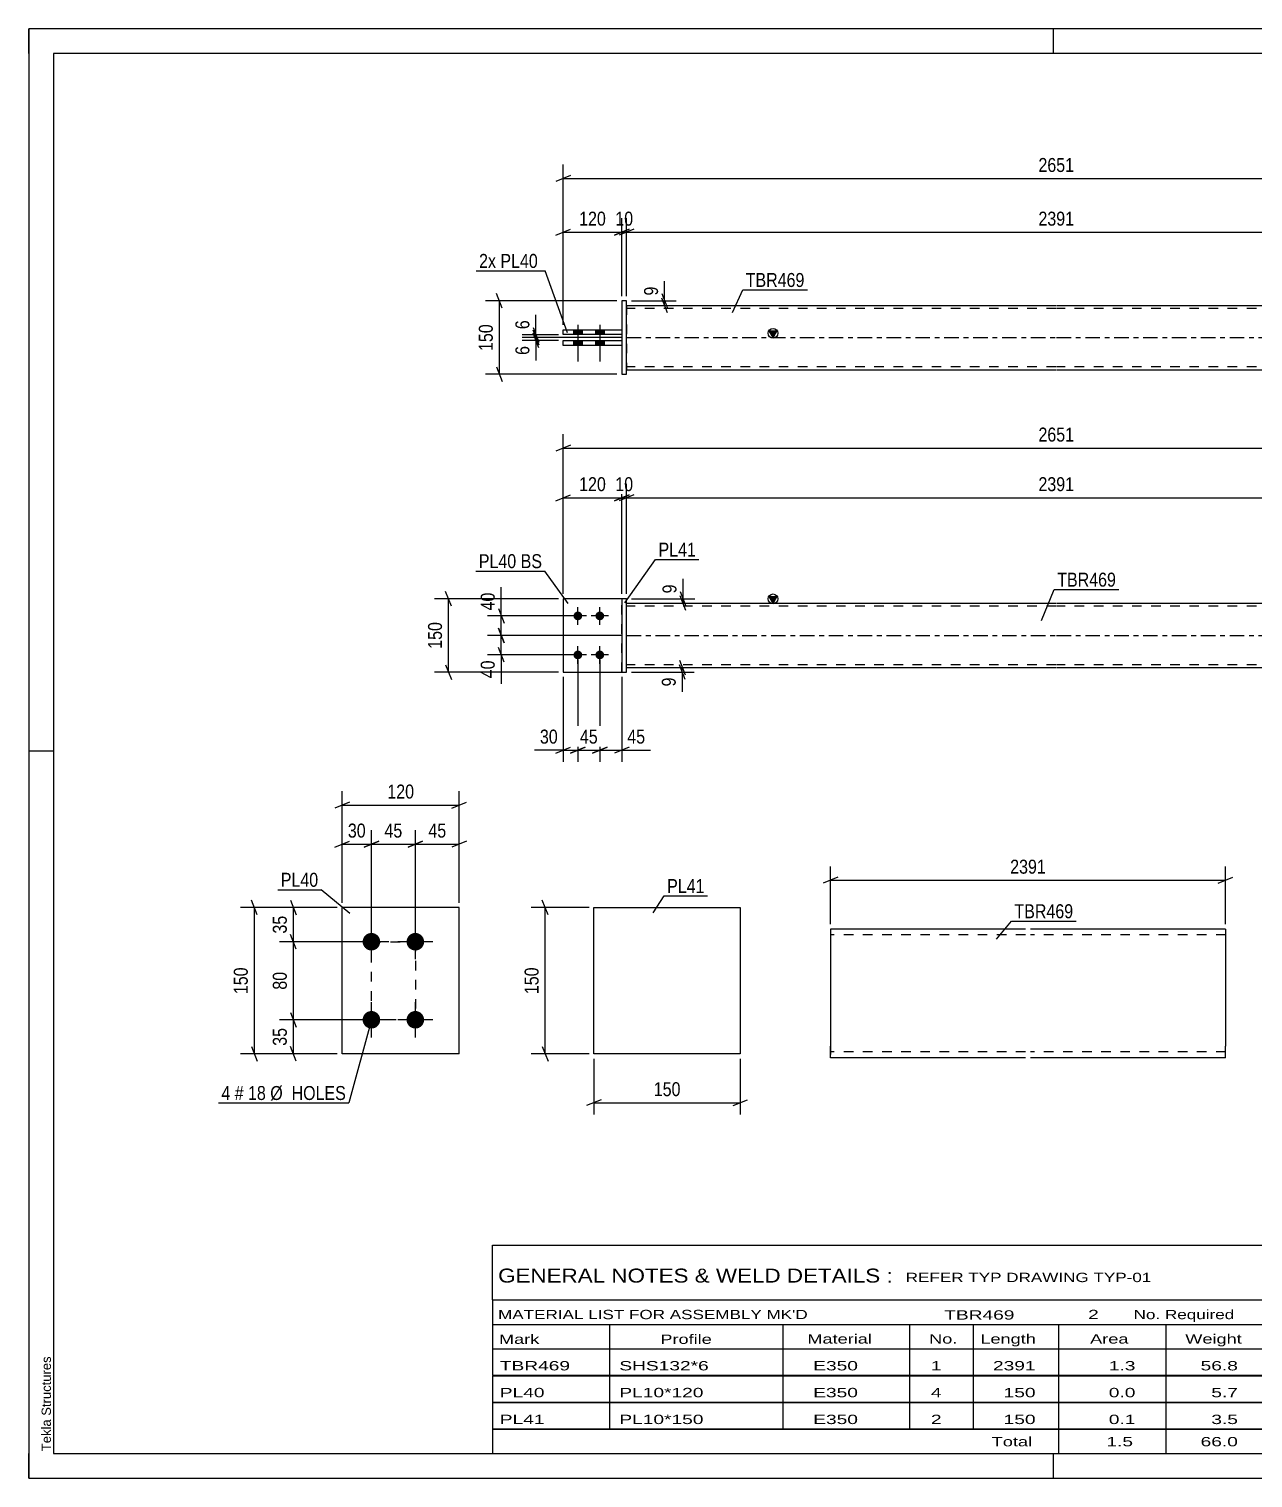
# Model space of a CAD drawing. Header units: millimetres. Extents: x 0 to 420, y 0 to 297.
# Drawn here: x 0 to 250.9, y 0 to 297 of the extents above; entities that cross this region are included whole.
import ezdxf

# ---------------------------------------------------------------- set-up
doc = ezdxf.new("R2010")
doc.units = ezdxf.units.MM
doc.linetypes.add('DXK_LINE_DOT2', pattern=[3.9198, 1.9599, -1.9599])
doc.linetypes.add('DXK_LINE_DOT3', pattern=[5.9187, 2.979, -0.9799, 0.9799, -0.9799])
doc.styles.add('Arial', font='ARIAL.TTF', dxfattribs={"height": 0.2})
doc.styles.add('Arial Narrow', font='ARIALN.TTF', dxfattribs={"height": 0.2})

# ---------------------------------------------------------------- blocks, each defined once
blk = doc.blocks.new('Unknown-581590862-1127')
at = {"color": 5, "linetype": 'Continuous'}
for p, q in [((420, 297), (0, 297)), ((0, 297), (0, 0)), ((0, 292), (0, 297)), ((210, 292), (210, 297)), ((415, 292), (5, 292)), ((5, 292), (5, 5)), ((5, 149), (0, 149)), ((0, 0), (0, 5)), ((5, 5), (415, 5)), ((210, 0), (210, 5)), ((0, 0), (420, 0))]:
    blk.add_line(p, q, dxfattribs=at)
at = {"color": 174, "linetype": 'Continuous', "style": 'Arial'}
blk.add_text('Tekla Structures', height=1.9102, rotation=90, dxfattribs=at).set_placement((4.5, 5.5))
blk = doc.blocks.new('Part-581590862-1420 - 1364')
at = {"color": 7, "linetype": 'DXK_LINE_DOT2'}
for p, q in [((121.5, 180.2), (109.5, 180.2)), ((109.5, 180.2), (109.5, 165.2)), ((121.5, 165.2), (121.5, 180.2)), ((109.5, 165.2), (121.5, 165.2))]:
    blk.add_line(p, q, dxfattribs=at)
blk = doc.blocks.new('Bolt-581590862-1378 - 1364')
at = {"linetype": 'Continuous'}
for points in [[(112.5, 175.8, -1), (112.5, 177.6, -1)], [(117, 175.8, -1), (117, 177.6, -1)], [(112.5, 167.8, -1), (112.5, 169.6, -1)], [(117, 167.8, -1), (117, 169.6, -1)]]:
    blk.add_hatch(color=1, dxfattribs=at).paths.add_polyline_path(points)
at = {"color": 1, "linetype": 'Continuous'}
for p, q in [((112.5, 174.9), (112.5, 178.5)), ((117, 174.9), (117, 178.5)), ((114.3, 176.7), (110.7, 176.7)), ((118.8, 176.7), (115.2, 176.7)), ((112.5, 166.9), (112.5, 170.5)), ((117, 166.9), (117, 170.5)), ((114.3, 168.7), (110.7, 168.7)), ((118.8, 168.7), (115.2, 168.7))]:
    blk.add_line(p, q, dxfattribs=at)
blk = doc.blocks.new('Part-581590862-1405 - 1364')
at = {"color": 2, "linetype": 'Continuous'}
for p, q in [((122.5, 180.2), (121.5, 180.2)), ((121.5, 180.2), (121.5, 165.2)), ((122.5, 165.2), (122.5, 180.2)), ((121.5, 165.2), (122.5, 165.2))]:
    blk.add_line(p, q, dxfattribs=at)
blk = doc.blocks.new('Part-581590862-1425 - 1364')
at = {"color": 2, "linetype": 'Continuous'}
for p, q in [((121.5, 180.2), (109.5, 180.2)), ((109.5, 180.2), (109.5, 165.2)), ((109.5, 165.2), (121.5, 165.2))]:
    blk.add_line(p, q, dxfattribs=at)
at = {"color": 7, "linetype": 'DXK_LINE_DOT2'}
blk.add_line((121.5, 165.2), (121.5, 180.2), dxfattribs=at)
blk = doc.blocks.new('Part-581590862-1440 - 1364')
at = {"linetype": 'Continuous'}
blk.add_hatch(color=2, dxfattribs=at).paths.add_polyline_path([(152.5, 179.3), (151.7, 180.7), (153.3, 180.7)])
at = {"color": 2, "linetype": 'Continuous'}
for p, q in [((122.5, 179.3), (210.5, 179.3)), ((152.5, 179.3), (151.7, 180.7)), ((151.7, 180.7), (153.3, 180.7)), ((153.3, 180.7), (152.5, 179.3)), ((210.6, 179.3), (298.6, 179.3)), ((122.5, 166.1), (210.5, 166.1)), ((210.6, 166.1), (298.6, 166.1))]:
    blk.add_line(p, q, dxfattribs=at)
at = {"color": 7, "linetype": 'DXK_LINE_DOT2'}
for p, q in [((122.5, 166.1), (122.5, 179.3)), ((210.5, 178.7), (122.5, 178.7)), ((298.6, 178.7), (210.6, 178.7)), ((298.6, 179.3), (298.6, 166.1)), ((210.5, 166.7), (122.5, 166.7)), ((298.6, 166.7), (210.6, 166.7))]:
    blk.add_line(p, q, dxfattribs=at)
at = {"color": 7, "linetype": 'DXK_LINE_DOT3'}
for p, q in [((122.5, 172.7), (210.5, 172.7)), ((210.6, 172.7), (298.6, 172.7))]:
    blk.add_line(p, q, dxfattribs=at)
at = {"color": 2, "linetype": 'Continuous'}
blk.add_circle((152.5, 180.2), 1, dxfattribs=at)
blk = doc.blocks.new('Part-581590862-1793 - 1767')
at = {"color": 2, "linetype": 'Continuous'}
for p, q in [((109.5, 232.15), (109.5, 233.15)), ((109.5, 233.15), (121.5, 233.15)), ((121.5, 232.15), (109.5, 232.15)), ((121.5, 233.15), (121.5, 232.15))]:
    blk.add_line(p, q, dxfattribs=at)
blk = doc.blocks.new('Part-581590862-1798 - 1767')
at = {"color": 2, "linetype": 'Continuous'}
for p, q in [((109.5, 235.35), (121.5, 235.35)), ((109.5, 234.35), (109.5, 235.35)), ((121.5, 235.35), (121.5, 234.35)), ((121.5, 234.35), (109.5, 234.35))]:
    blk.add_line(p, q, dxfattribs=at)
blk = doc.blocks.new('Part-581590862-1773 - 1767')
at = {"linetype": 'Continuous'}
blk.add_hatch(color=2, dxfattribs=at).paths.add_polyline_path([(152.5, 233.74), (151.7, 235.14), (153.3, 235.14)])
at = {"color": 2, "linetype": 'Continuous'}
for p, q in [((122.5, 240.34), (210.5, 240.34)), ((210.6, 240.34), (298.6, 240.34)), ((152.5, 233.74), (151.7, 235.14)), ((151.7, 235.14), (153.3, 235.14)), ((153.3, 235.14), (152.5, 233.74)), ((122.5, 227.14), (210.5, 227.14)), ((210.6, 227.14), (298.6, 227.14))]:
    blk.add_line(p, q, dxfattribs=at)
at = {"color": 7, "linetype": 'DXK_LINE_DOT2'}
for p, q in [((122.5, 240.34), (122.5, 227.14)), ((210.5, 239.74), (122.5, 239.74)), ((298.6, 239.74), (210.6, 239.74)), ((298.6, 240.34), (298.6, 227.14)), ((210.5, 227.74), (122.5, 227.74)), ((298.6, 227.74), (210.6, 227.74))]:
    blk.add_line(p, q, dxfattribs=at)
at = {"color": 7, "linetype": 'DXK_LINE_DOT3'}
for p, q in [((122.5, 233.74), (210.5, 233.74)), ((210.6, 233.74), (298.6, 233.74))]:
    blk.add_line(p, q, dxfattribs=at)
at = {"color": 2, "linetype": 'Continuous'}
blk.add_circle((152.5, 234.64), 1, dxfattribs=at)
blk = doc.blocks.new('Part-581590862-1799 - 1767')
at = {"color": 2, "linetype": 'Continuous'}
for p, q in [((122.5, 241.25), (121.5, 241.25)), ((121.5, 241.25), (121.5, 226.25)), ((122.5, 226.25), (122.5, 241.25)), ((121.5, 226.25), (122.5, 226.25))]:
    blk.add_line(p, q, dxfattribs=at)
blk = doc.blocks.new('Bolt-581590862-1801 - 1767')
at = {"linetype": 'Continuous'}
for points in [[(111.6, 234.34), (113.4, 234.34), (113.4, 235.34), (111.6, 235.34)], [(111.6, 234.34), (113.4, 234.34), (113.4, 235.34), (111.6, 235.34)], [(116.1, 234.34), (117.9, 234.34), (117.9, 235.34), (116.1, 235.34)], [(116.1, 234.34), (117.9, 234.34), (117.9, 235.34), (116.1, 235.34)], [(111.6, 232.14), (113.4, 232.14), (113.4, 233.14), (111.6, 233.14)], [(111.6, 232.14), (113.4, 232.14), (113.4, 233.14), (111.6, 233.14)], [(116.1, 232.14), (117.9, 232.14), (117.9, 233.14), (116.1, 233.14)], [(116.1, 232.14), (117.9, 232.14), (117.9, 233.14), (116.1, 233.14)]]:
    blk.add_hatch(color=1, dxfattribs=at).paths.add_polyline_path(points)
at = {"color": 1, "linetype": 'Continuous'}
for p, q in [((111.6, 235.34), (111.6, 234.34)), ((111.6, 235.34), (111.6, 234.34)), ((112.5, 236.34), (112.5, 228.84)), ((112.5, 236.34), (112.5, 228.84)), ((113.4, 235.34), (113.4, 234.34)), ((113.4, 235.34), (113.4, 234.34)), ((116.1, 235.34), (116.1, 234.34)), ((116.1, 235.34), (116.1, 234.34)), ((117, 236.34), (117, 228.84)), ((117, 236.34), (117, 228.84)), ((117.9, 235.34), (117.9, 234.34)), ((117.9, 235.34), (117.9, 234.34)), ((111.6, 233.14), (111.6, 232.14)), ((111.6, 233.14), (111.6, 232.14)), ((113.4, 233.14), (113.4, 232.14)), ((113.4, 233.14), (113.4, 232.14)), ((116.1, 233.14), (116.1, 232.14)), ((116.1, 233.14), (116.1, 232.14)), ((117.9, 233.14), (117.9, 232.14)), ((117.9, 233.14), (117.9, 232.14))]:
    blk.add_line(p, q, dxfattribs=at)
blk = doc.blocks.new('Bolt-581590862-2103 - 2040')
at = {"linetype": 'Continuous'}
for points in [[(70.19, 108.12, -1), (70.19, 111.72, -1)], [(79.19, 108.12, -1), (79.19, 111.72, -1)], [(70.19, 92.12, -1), (70.19, 95.72, -1)], [(79.19, 92.12, -1), (79.19, 95.72, -1)]]:
    blk.add_hatch(color=1, dxfattribs=at).paths.add_polyline_path(points)
at = {"color": 1, "linetype": 'Continuous'}
for p, q in [((70.19, 106.32), (70.19, 113.52)), ((79.19, 106.32), (79.19, 113.52)), ((73.79, 109.92), (66.59, 109.92)), ((82.79, 109.92), (75.59, 109.92)), ((70.19, 90.32), (70.19, 97.52)), ((79.19, 90.32), (79.19, 97.52)), ((73.79, 93.92), (66.59, 93.92)), ((82.79, 93.92), (75.59, 93.92))]:
    blk.add_line(p, q, dxfattribs=at)
blk = doc.blocks.new('Part-581590862-2108 - 2040')
at = {"color": 2, "linetype": 'Continuous'}
for p, q in [((88.19, 116.92), (64.19, 116.92)), ((64.19, 86.92), (64.19, 116.92)), ((88.19, 86.92), (88.19, 116.92)), ((88.19, 86.92), (64.19, 86.92))]:
    blk.add_line(p, q, dxfattribs=at)
blk = doc.blocks.new('Part-581590862-2231 - 2225')
at = {"color": 2, "linetype": 'Continuous'}
for p, q in [((115.8, 116.92), (145.8, 116.92)), ((115.8, 86.92), (115.8, 116.92)), ((145.8, 116.92), (145.8, 86.92)), ((145.8, 86.92), (115.8, 86.92))]:
    blk.add_line(p, q, dxfattribs=at)
blk = doc.blocks.new('Part-581590862-2256 - 2248')
at = {"color": 2, "linetype": 'Continuous'}
for p, q in [((204.26, 112.52), (164.26, 112.52)), ((164.26, 112.52), (164.26, 88.52)), ((245.26, 112.52), (205.26, 112.52)), ((245.26, 112.52), (245.26, 112.34)), ((245.26, 112.34), (245.26, 110.12)), ((245.26, 110.12), (245.26, 88.52)), ((164.26, 86.3), (164.26, 88.52)), ((164.26, 86.12), (164.26, 86.3)), ((245.26, 86.12), (245.26, 88.52)), ((204.26, 86.12), (164.26, 86.12)), ((245.26, 86.12), (205.26, 86.12))]:
    blk.add_line(p, q, dxfattribs=at)
at = {"color": 7, "linetype": 'DXK_LINE_DOT2'}
for p, q in [((204.26, 111.32), (164.26, 111.32)), ((245.26, 111.32), (205.26, 111.32)), ((245.26, 111.82), (245.26, 110.12)), ((164.26, 88.52), (164.26, 86.82)), ((164.26, 87.32), (164.26, 87.41)), ((204.26, 87.32), (164.26, 87.32)), ((245.26, 87.32), (205.26, 87.32)), ((245.26, 87.41), (245.26, 88.06)), ((245.26, 87.32), (245.26, 87.41)), ((245.26, 87.32), (245.26, 87.41)), ((164.26, 86.12), (164.26, 86.12))]:
    blk.add_line(p, q, dxfattribs=at)
blk = doc.blocks.new('Rectangle-581590862-2210 - 2040')
at = {"color": 1, "linetype": 'DXK_LINE_DOT2'}
blk.add_lwpolyline([(70.19, 109.92), (79.19, 109.92), (79.19, 93.92), (70.19, 93.92), (70.19, 109.92)], close=True, dxfattribs=at)
blk = doc.blocks.new('StraightDimension-581590862-1609 - 1364')
at = {"color": 7, "linetype": 'Continuous'}
for p, q in [((121.5, 172.7), (93.95, 172.7)), ((96.2, 174.2), (97.4, 171.2)), ((96.8, 168.7), (96.8, 172.7)), ((97.4, 167.2), (96.2, 170.2)), ((111.5, 168.7), (93.95, 168.7))]:
    blk.add_line(p, q, dxfattribs=at)
at = {"color": 0}
blk.add_wipeout([(96.05, 168.17), (91.85, 168.17), (91.85, 163.32), (96.05, 163.32)], dxfattribs=at)
at = {"color": 7, "linetype": 'Continuous'}
blk.add_line((96.8, 168.7), (96.8, 162.79), dxfattribs=at)
blk.add_line((96.8, 168.7), (96.8, 162.79), dxfattribs=at)
at = {"color": 3, "style": 'Arial Narrow'}
blk.add_text('40', height=2.863, rotation=90.0002, dxfattribs=at).set_placement((95.45, 163.92))
blk = doc.blocks.new('StraightDimension-581590862-1600 - 1364')
at = {"color": 7, "linetype": 'Continuous'}
for p, q in [((133.46, 181.7), (134.66, 178.7)), ((123.5, 180.2), (136.46, 180.2)), ((123.5, 179.3), (136.46, 179.3)), ((134.66, 177.8), (133.46, 180.8)), ((134.06, 179.3), (134.06, 180.2))]:
    blk.add_line(p, q, dxfattribs=at)
at = {"color": 0}
blk.add_wipeout([(133.31, 183.75), (129.11, 183.75), (129.11, 180.72), (133.31, 180.72)], dxfattribs=at)
at = {"color": 7, "linetype": 'Continuous'}
blk.add_line((134.06, 180.2), (134.06, 184.28), dxfattribs=at)
blk.add_line((134.06, 180.2), (134.06, 184.28), dxfattribs=at)
at = {"color": 3, "style": 'Arial Narrow'}
blk.add_text('9', height=2.86, rotation=90.0002, dxfattribs=at).set_placement((132.71, 181.32))
blk = doc.blocks.new('StraightDimension-581590862-1560 - 1364')
at = {"color": 7, "linetype": 'Continuous'}
for p, q in [((112.5, 167.7), (112.5, 146.78)), ((109.5, 164.2), (109.5, 146.78)), ((108, 148.58), (111, 149.78)), ((109.5, 149.18), (112.5, 149.18)), ((114, 149.78), (111, 148.58))]:
    blk.add_line(p, q, dxfattribs=at)
at = {"color": 0}
blk.add_wipeout([(108.98, 149.93), (108.98, 154.13), (104.12, 154.13), (104.12, 149.93)], dxfattribs=at)
at = {"color": 7, "linetype": 'Continuous'}
blk.add_line((109.5, 149.18), (103.6, 149.18), dxfattribs=at)
blk.add_line((109.5, 149.18), (103.6, 149.18), dxfattribs=at)
at = {"color": 3, "style": 'Arial Narrow'}
blk.add_text('30', height=2.863, dxfattribs=at).set_placement((104.72, 150.53))
blk = doc.blocks.new('StraightDimension-581590862-1452 - 1364')
at = {"color": 7, "linetype": 'Continuous'}
for p, q in [((109.5, 181.2), (109.5, 203.77)), ((121.5, 181.2), (121.5, 203.77)), ((108, 200.32), (111, 201.52)), ((109.5, 200.92), (121.5, 200.92)), ((123, 201.52), (120, 200.32))]:
    blk.add_line(p, q, dxfattribs=at)
at = {"color": 0}
blk.add_wipeout([(118.85, 201.67), (118.85, 205.87), (112.16, 205.87), (112.16, 201.67)], dxfattribs=at)
at = {"color": 3, "style": 'Arial Narrow'}
blk.add_text('120', height=2.863, dxfattribs=at).set_placement((112.76, 202.27))
blk = doc.blocks.new('StraightDimension-581590862-1479 - 1364')
at = {"color": 7, "linetype": 'Continuous'}
for p, q in [((121.5, 181.2), (121.5, 203.77)), ((122.5, 181.2), (122.5, 203.77)), ((120, 200.32), (123, 201.52)), ((124, 201.52), (121, 200.32)), ((121.5, 200.92), (122.5, 200.92))]:
    blk.add_line(p, q, dxfattribs=at)
at = {"color": 0}
blk.add_wipeout([(124.43, 201.67), (124.43, 205.87), (119.57, 205.87), (119.57, 201.67)], dxfattribs=at)
at = {"color": 3, "style": 'Arial Narrow'}
blk.add_text('10', height=2.863, dxfattribs=at).set_placement((120.17, 202.27))
blk = doc.blocks.new('StraightDimension-581590862-1577 - 1364')
at = {"color": 7, "linetype": 'Continuous'}
for p, q in [((117, 167.7), (117, 146.78)), ((121.5, 164.2), (121.5, 146.78)), ((115.5, 148.58), (118.5, 149.78)), ((117, 149.18), (121.5, 149.18)), ((123, 149.78), (120, 148.58))]:
    blk.add_line(p, q, dxfattribs=at)
at = {"color": 0}
blk.add_wipeout([(126.88, 149.93), (126.88, 154.13), (122.03, 154.13), (122.03, 149.93)], dxfattribs=at)
at = {"color": 7, "linetype": 'Continuous'}
blk.add_line((121.5, 149.18), (127.41, 149.18), dxfattribs=at)
blk.add_line((121.5, 149.18), (127.41, 149.18), dxfattribs=at)
at = {"color": 3, "style": 'Arial Narrow'}
blk.add_text('45', height=2.863, dxfattribs=at).set_placement((122.63, 150.53))
blk = doc.blocks.new('StraightDimension-581590862-1496 - 1364')
at = {"color": 7, "linetype": 'Continuous'}
for p, q in [((122.5, 181.2), (122.5, 203.77)), ((298.6, 181.2), (298.6, 203.77)), ((124, 201.52), (121, 200.32)), ((122.5, 200.92), (298.6, 200.92)), ((297.1, 200.32), (300.1, 201.52))]:
    blk.add_line(p, q, dxfattribs=at)
at = {"color": 0}
blk.add_wipeout([(214.81, 201.67), (214.81, 205.87), (206.3, 205.87), (206.3, 201.67)], dxfattribs=at)
at = {"color": 3, "style": 'Arial Narrow'}
blk.add_text('2391', height=2.863, dxfattribs=at).set_placement((206.9, 202.27))
blk = doc.blocks.new('StraightDimension-581590862-1546 - 1364')
at = {"color": 7, "linetype": 'Continuous'}
for p, q in [((109.5, 181.2), (109.5, 213.94)), ((311.6, 181.2), (311.6, 213.94)), ((111, 211.69), (108, 210.49)), ((109.5, 211.09), (311.6, 211.09)), ((310.1, 210.49), (313.1, 211.69))]:
    blk.add_line(p, q, dxfattribs=at)
at = {"color": 0}
blk.add_wipeout([(214.81, 211.84), (214.81, 216.04), (206.3, 216.04), (206.3, 211.84)], dxfattribs=at)
at = {"color": 3, "style": 'Arial Narrow'}
blk.add_text('2651', height=2.863, dxfattribs=at).set_placement((206.9, 212.44))
blk = doc.blocks.new('StraightDimension-581590862-1570 - 1364')
at = {"color": 7, "linetype": 'Continuous'}
for p, q in [((112.5, 167.7), (112.5, 146.78)), ((117, 167.7), (117, 146.78)), ((111, 148.58), (114, 149.78)), ((112.5, 149.18), (117, 149.18)), ((118.5, 149.78), (115.5, 148.58))]:
    blk.add_line(p, q, dxfattribs=at)
at = {"color": 0}
blk.add_wipeout([(117.18, 149.93), (117.18, 154.13), (112.32, 154.13), (112.32, 149.93)], dxfattribs=at)
at = {"color": 3, "style": 'Arial Narrow'}
blk.add_text('45', height=2.863, dxfattribs=at).set_placement((112.92, 150.53))
blk = doc.blocks.new('StraightDimension-581590862-1591 - 1364')
at = {"color": 7, "linetype": 'Continuous'}
for p, q in [((133.31, 167.6), (134.51, 164.6)), ((134.51, 163.7), (133.31, 166.7)), ((123.5, 166.1), (136.31, 166.1)), ((123.5, 165.2), (136.31, 165.2)), ((133.91, 165.2), (133.91, 166.1))]:
    blk.add_line(p, q, dxfattribs=at)
at = {"color": 0}
blk.add_wipeout([(133.16, 164.67), (128.96, 164.67), (128.96, 161.65), (133.16, 161.65)], dxfattribs=at)
at = {"color": 7, "linetype": 'Continuous'}
blk.add_line((133.91, 165.2), (133.91, 161.12), dxfattribs=at)
blk.add_line((133.91, 165.2), (133.91, 161.12), dxfattribs=at)
at = {"color": 3, "style": 'Arial Narrow'}
blk.add_text('9', height=2.86, rotation=90.0002, dxfattribs=at).set_placement((132.56, 162.25))
blk = doc.blocks.new('StraightDimension-581590862-1626 - 1364')
at = {"color": 7, "linetype": 'Continuous'}
for p, q in [((111.5, 176.7), (93.95, 176.7)), ((96.2, 178.2), (97.4, 175.2)), ((96.8, 172.7), (96.8, 176.7)), ((121.5, 172.7), (93.95, 172.7)), ((97.4, 171.2), (96.2, 174.2))]:
    blk.add_line(p, q, dxfattribs=at)
at = {"color": 0}
blk.add_wipeout([(96.05, 182.08), (91.85, 182.08), (91.85, 177.22), (96.05, 177.22)], dxfattribs=at)
at = {"color": 7, "linetype": 'Continuous'}
blk.add_line((96.8, 176.7), (96.8, 182.6), dxfattribs=at)
blk.add_line((96.8, 176.7), (96.8, 182.6), dxfattribs=at)
at = {"color": 3, "style": 'Arial Narrow'}
blk.add_text('40', height=2.863, rotation=90.0002, dxfattribs=at).set_placement((95.45, 177.82))
blk = doc.blocks.new('StraightDimension-581590862-1689 - 1364')
at = {"color": 7, "linetype": 'Continuous'}
for p, q in [((86.6, 178.7), (85.4, 181.7)), ((108.5, 180.2), (83.15, 180.2)), ((86, 165.2), (86, 180.2)), ((85.4, 166.7), (86.6, 163.7)), ((108.5, 165.2), (83.15, 165.2))]:
    blk.add_line(p, q, dxfattribs=at)
at = {"color": 0}
blk.add_wipeout([(85.25, 176.04), (81.05, 176.04), (81.05, 169.36), (85.25, 169.36)], dxfattribs=at)
at = {"color": 3, "style": 'Arial Narrow'}
blk.add_text('150', height=2.863, rotation=90.0002, dxfattribs=at).set_placement((84.65, 169.96))
blk = doc.blocks.new('StraightDimension-581590862-1851 - 1767')
at = {"color": 7, "linetype": 'Continuous'}
for p, q in [((103.31, 235.84), (104.51, 232.84)), ((104.51, 232.24), (103.31, 235.24)), ((108.5, 234.34), (101.06, 234.34)), ((121.5, 233.74), (101.06, 233.74)), ((103.91, 233.74), (103.91, 234.34))]:
    blk.add_line(p, q, dxfattribs=at)
at = {"color": 0}
blk.add_wipeout([(103.16, 237.9), (98.96, 237.9), (98.96, 234.87), (103.16, 234.87)], dxfattribs=at)
at = {"color": 7, "linetype": 'Continuous'}
blk.add_line((103.91, 234.34), (103.91, 238.42), dxfattribs=at)
blk.add_line((103.91, 234.34), (103.91, 238.42), dxfattribs=at)
at = {"color": 3, "style": 'Arial Narrow'}
blk.add_text('6', height=2.86, rotation=90.0002, dxfattribs=at).set_placement((102.56, 235.47))
blk = doc.blocks.new('StraightDimension-581590862-1930 - 1767')
at = {"color": 7, "linetype": 'Continuous'}
for p, q in [((120, 254.74), (123, 255.94)), ((124, 255.94), (121, 254.74)), ((121.5, 242.25), (121.5, 258.19)), ((122.5, 242.25), (122.5, 258.19)), ((121.5, 255.34), (122.5, 255.34))]:
    blk.add_line(p, q, dxfattribs=at)
at = {"color": 0}
blk.add_wipeout([(124.43, 256.09), (124.43, 260.29), (119.57, 260.29), (119.57, 256.09)], dxfattribs=at)
at = {"color": 3, "style": 'Arial Narrow'}
blk.add_text('10', height=2.863, dxfattribs=at).set_placement((120.17, 256.69))
blk = doc.blocks.new('StraightDimension-581590862-1920 - 1767')
at = {"color": 7, "linetype": 'Continuous'}
for p, q in [((108, 254.74), (111, 255.94)), ((109.5, 236.34), (109.5, 258.19)), ((123, 255.94), (120, 254.74)), ((121.5, 242.25), (121.5, 258.19)), ((109.5, 255.34), (121.5, 255.34))]:
    blk.add_line(p, q, dxfattribs=at)
at = {"color": 0}
blk.add_wipeout([(118.85, 256.09), (118.85, 260.29), (112.16, 260.29), (112.16, 256.09)], dxfattribs=at)
at = {"color": 3, "style": 'Arial Narrow'}
blk.add_text('120', height=2.863, dxfattribs=at).set_placement((112.76, 256.69))
blk = doc.blocks.new('StraightDimension-581590862-1835 - 1767')
at = {"color": 7, "linetype": 'Continuous'}
for p, q in [((103.31, 235.24), (104.51, 232.24)), ((104.51, 231.64), (103.31, 234.64)), ((121.5, 233.74), (101.06, 233.74)), ((108.5, 233.14), (101.06, 233.14)), ((103.91, 233.14), (103.91, 233.74))]:
    blk.add_line(p, q, dxfattribs=at)
at = {"color": 0}
blk.add_wipeout([(103.16, 232.62), (98.96, 232.62), (98.96, 229.59), (103.16, 229.59)], dxfattribs=at)
at = {"color": 7, "linetype": 'Continuous'}
blk.add_line((103.91, 233.14), (103.91, 229.07), dxfattribs=at)
blk.add_line((103.91, 233.14), (103.91, 229.07), dxfattribs=at)
at = {"color": 3, "style": 'Arial Narrow'}
blk.add_text('6', height=2.86, rotation=90.0002, dxfattribs=at).set_placement((102.56, 230.19))
blk = doc.blocks.new('StraightDimension-581590862-1868 - 1767')
at = {"color": 7, "linetype": 'Continuous'}
for p, q in [((123.5, 241.25), (132.68, 241.25)), ((129.68, 242.75), (130.88, 239.75)), ((130.88, 238.84), (129.68, 241.84)), ((130.28, 240.34), (130.28, 241.25)), ((123.5, 240.34), (132.68, 240.34))]:
    blk.add_line(p, q, dxfattribs=at)
at = {"color": 0}
blk.add_wipeout([(129.53, 244.8), (125.33, 244.8), (125.33, 241.77), (129.53, 241.77)], dxfattribs=at)
at = {"color": 7, "linetype": 'Continuous'}
blk.add_line((130.28, 241.25), (130.28, 245.32), dxfattribs=at)
blk.add_line((130.28, 241.25), (130.28, 245.32), dxfattribs=at)
at = {"color": 3, "style": 'Arial Narrow'}
blk.add_text('9', height=2.86, rotation=90.0002, dxfattribs=at).set_placement((128.93, 242.37))
blk = doc.blocks.new('StraightDimension-581590862-1879 - 1767')
at = {"color": 7, "linetype": 'Continuous'}
for p, q in [((120.5, 241.25), (93.56, 241.25)), ((97.01, 239.75), (95.81, 242.75)), ((96.41, 226.25), (96.41, 241.25)), ((120.5, 226.25), (93.56, 226.25)), ((95.81, 227.75), (97.01, 224.75))]:
    blk.add_line(p, q, dxfattribs=at)
at = {"color": 0}
blk.add_wipeout([(95.66, 237.09), (91.46, 237.09), (91.46, 230.4), (95.66, 230.4)], dxfattribs=at)
at = {"color": 3, "style": 'Arial Narrow'}
blk.add_text('150', height=2.863, rotation=90.0002, dxfattribs=at).set_placement((95.06, 231))
blk = doc.blocks.new('StraightDimension-581590862-1910 - 1767')
at = {"color": 7, "linetype": 'Continuous'}
for p, q in [((124, 255.94), (121, 254.74)), ((122.5, 242.24), (122.5, 258.19)), ((297.1, 254.74), (300.1, 255.94)), ((298.6, 242.24), (298.6, 258.19)), ((122.5, 255.34), (298.6, 255.34))]:
    blk.add_line(p, q, dxfattribs=at)
at = {"color": 0}
blk.add_wipeout([(214.81, 256.09), (214.81, 260.29), (206.3, 260.29), (206.3, 256.09)], dxfattribs=at)
at = {"color": 3, "style": 'Arial Narrow'}
blk.add_text('2391', height=2.863, dxfattribs=at).set_placement((206.9, 256.69))
blk = doc.blocks.new('StraightDimension-581590862-1941 - 1767')
at = {"color": 7, "linetype": 'Continuous'}
for p, q in [((109.5, 236.34), (109.5, 269.19)), ((311.6, 236.34), (311.6, 269.19)), ((111, 266.94), (108, 265.74)), ((109.5, 266.34), (311.6, 266.34)), ((310.1, 265.74), (313.1, 266.94))]:
    blk.add_line(p, q, dxfattribs=at)
at = {"color": 0}
blk.add_wipeout([(214.81, 267.09), (214.81, 271.29), (206.3, 271.29), (206.3, 267.09)], dxfattribs=at)
at = {"color": 3, "style": 'Arial Narrow'}
blk.add_text('2651', height=2.863, dxfattribs=at).set_placement((206.9, 267.69))
blk = doc.blocks.new('StraightDimension-581590862-2133 - 2040')
at = {"color": 7, "linetype": 'Continuous'}
for p, q in [((70.19, 110.92), (70.19, 132.77)), ((79.19, 110.92), (79.19, 132.77)), ((68.69, 129.32), (71.69, 130.52)), ((70.19, 129.92), (79.19, 129.92)), ((80.69, 130.52), (77.69, 129.32))]:
    blk.add_line(p, q, dxfattribs=at)
at = {"color": 0}
blk.add_wipeout([(77.12, 130.67), (77.12, 134.87), (72.26, 134.87), (72.26, 130.67)], dxfattribs=at)
at = {"color": 3, "style": 'Arial Narrow'}
blk.add_text('45', height=2.863, dxfattribs=at).set_placement((72.86, 131.27))
blk = doc.blocks.new('StraightDimension-581590862-2165 - 2040')
at = {"color": 7, "linetype": 'Continuous'}
for p, q in [((53.59, 95.42), (54.79, 92.42)), ((69.19, 93.92), (51.34, 93.92)), ((54.19, 86.92), (54.19, 93.92)), ((63.19, 86.92), (51.34, 86.92)), ((54.79, 85.42), (53.59, 88.42))]:
    blk.add_line(p, q, dxfattribs=at)
at = {"color": 0}
blk.add_wipeout([(53.44, 92.85), (49.24, 92.85), (49.24, 87.99), (53.44, 87.99)], dxfattribs=at)
at = {"color": 3, "style": 'Arial Narrow'}
blk.add_text('35', height=2.863, rotation=90.0002, dxfattribs=at).set_placement((52.84, 88.59))
blk = doc.blocks.new('StraightDimension-581590862-2123 - 2040')
at = {"color": 7, "linetype": 'Continuous'}
for p, q in [((64.19, 117.92), (64.19, 132.77)), ((70.19, 110.92), (70.19, 132.77)), ((62.69, 129.32), (65.69, 130.52)), ((64.19, 129.92), (70.19, 129.92)), ((71.69, 130.52), (68.69, 129.32))]:
    blk.add_line(p, q, dxfattribs=at)
at = {"color": 0}
blk.add_wipeout([(69.62, 130.67), (69.62, 134.87), (64.76, 134.87), (64.76, 130.67)], dxfattribs=at)
at = {"color": 3, "style": 'Arial Narrow'}
blk.add_text('30', height=2.863, dxfattribs=at).set_placement((65.36, 131.27))
blk = doc.blocks.new('StraightDimension-581590862-2112 - 2040')
at = {"color": 7, "linetype": 'Continuous'}
for p, q in [((64.19, 117.92), (64.19, 140.77)), ((88.19, 117.92), (88.19, 140.77)), ((65.69, 138.52), (62.69, 137.32)), ((64.19, 137.92), (88.19, 137.92)), ((86.69, 137.32), (89.69, 138.52))]:
    blk.add_line(p, q, dxfattribs=at)
at = {"color": 0}
blk.add_wipeout([(79.53, 138.67), (79.53, 142.87), (72.85, 142.87), (72.85, 138.67)], dxfattribs=at)
at = {"color": 3, "style": 'Arial Narrow'}
blk.add_text('120', height=2.863, dxfattribs=at).set_placement((73.45, 139.27))
blk = doc.blocks.new('StraightDimension-581590862-2143 - 2040')
at = {"color": 7, "linetype": 'Continuous'}
for p, q in [((79.19, 110.92), (79.19, 132.77)), ((88.19, 117.92), (88.19, 132.77)), ((77.69, 129.32), (80.69, 130.52)), ((79.19, 129.92), (88.19, 129.92)), ((89.69, 130.52), (86.69, 129.32))]:
    blk.add_line(p, q, dxfattribs=at)
at = {"color": 0}
blk.add_wipeout([(86.12, 130.67), (86.12, 134.87), (81.26, 134.87), (81.26, 130.67)], dxfattribs=at)
at = {"color": 3, "style": 'Arial Narrow'}
blk.add_text('45', height=2.863, dxfattribs=at).set_placement((81.86, 131.27))
blk = doc.blocks.new('StraightDimension-581590862-2154 - 2040')
at = {"color": 7, "linetype": 'Continuous'}
for p, q in [((63.19, 116.92), (43.34, 116.92)), ((46.79, 115.42), (45.59, 118.42)), ((46.19, 86.92), (46.19, 116.92)), ((63.19, 86.92), (43.34, 86.92)), ((45.59, 88.42), (46.79, 85.42))]:
    blk.add_line(p, q, dxfattribs=at)
at = {"color": 0}
blk.add_wipeout([(45.44, 105.26), (41.24, 105.26), (41.24, 98.58), (45.44, 98.58)], dxfattribs=at)
at = {"color": 3, "style": 'Arial Narrow'}
blk.add_text('150', height=2.863, rotation=90.0002, dxfattribs=at).set_placement((44.84, 99.18))
blk = doc.blocks.new('StraightDimension-581590862-2181 - 2040')
at = {"color": 7, "linetype": 'Continuous'}
for p, q in [((69.19, 109.92), (51.34, 109.92)), ((54.79, 108.42), (53.59, 111.42)), ((54.19, 93.92), (54.19, 109.92)), ((53.59, 95.42), (54.79, 92.42)), ((69.19, 93.92), (51.34, 93.92))]:
    blk.add_line(p, q, dxfattribs=at)
at = {"color": 0}
blk.add_wipeout([(53.44, 104.35), (49.24, 104.35), (49.24, 99.49), (53.44, 99.49)], dxfattribs=at)
at = {"color": 3, "style": 'Arial Narrow'}
blk.add_text('80', height=2.863, rotation=90.0002, dxfattribs=at).set_placement((52.84, 100.09))
blk = doc.blocks.new('StraightDimension-581590862-2194 - 2040')
at = {"color": 7, "linetype": 'Continuous'}
for p, q in [((63.19, 116.92), (51.34, 116.92)), ((53.59, 118.42), (54.79, 115.42)), ((54.19, 109.92), (54.19, 116.92)), ((69.19, 109.92), (51.34, 109.92)), ((54.79, 108.42), (53.59, 111.42))]:
    blk.add_line(p, q, dxfattribs=at)
at = {"color": 0}
blk.add_wipeout([(53.44, 115.85), (49.24, 115.85), (49.24, 110.99), (53.44, 110.99)], dxfattribs=at)
at = {"color": 3, "style": 'Arial Narrow'}
blk.add_text('35', height=2.863, rotation=90.0002, dxfattribs=at).set_placement((52.84, 111.59))
blk = doc.blocks.new('StraightDimension-581590862-2233 - 2225')
at = {"color": 7, "linetype": 'Continuous'}
for p, q in [((114.8, 116.92), (102.95, 116.92)), ((106.4, 115.42), (105.2, 118.42)), ((105.8, 86.92), (105.8, 116.92)), ((114.8, 86.92), (102.95, 86.92)), ((105.2, 88.42), (106.4, 85.42))]:
    blk.add_line(p, q, dxfattribs=at)
at = {"color": 0}
blk.add_wipeout([(105.05, 105.26), (100.85, 105.26), (100.85, 98.58), (105.05, 98.58)], dxfattribs=at)
at = {"color": 3, "style": 'Arial Narrow'}
blk.add_text('150', height=2.863, rotation=90.0002, dxfattribs=at).set_placement((104.45, 99.18))
blk = doc.blocks.new('StraightDimension-581590862-2240 - 2225')
at = {"color": 7, "linetype": 'Continuous'}
for p, q in [((115.8, 85.92), (115.8, 74.52)), ((145.8, 85.92), (145.8, 74.52)), ((117.3, 77.52), (114.3, 76.32)), ((144.3, 76.32), (147.3, 77.52)), ((115.8, 76.92), (145.8, 76.92))]:
    blk.add_line(p, q, dxfattribs=at)
at = {"color": 0}
blk.add_wipeout([(134.14, 77.67), (134.14, 81.87), (127.46, 81.87), (127.46, 77.67)], dxfattribs=at)
at = {"color": 3, "style": 'Arial Narrow'}
blk.add_text('150', height=2.863, dxfattribs=at).set_placement((128.06, 78.27))
blk = doc.blocks.new('StraightDimension-581590862-2261 - 2248')
at = {"color": 7, "linetype": 'Continuous'}
for p, q in [((164.26, 113.52), (164.26, 125.37)), ((245.26, 113.52), (245.26, 125.37)), ((165.76, 123.12), (162.76, 121.92)), ((164.26, 122.52), (245.26, 122.52)), ((243.76, 121.92), (246.76, 123.12))]:
    blk.add_line(p, q, dxfattribs=at)
at = {"color": 0}
blk.add_wipeout([(209.02, 123.27), (209.02, 127.47), (200.51, 127.47), (200.51, 123.27)], dxfattribs=at)
at = {"color": 3, "style": 'Arial Narrow'}
blk.add_text('2391', height=2.863, dxfattribs=at).set_placement((201.11, 123.87))
blk = doc.blocks.new('Unknown-581590862-3262')
at = {"color": 7, "linetype": 'Continuous'}
for p, q in [((95, 47.75), (255, 47.75)), ((95, 36.5), (95, 47.75)), ((255, 47.75), (255, 36.5)), ((95, 36.5), (255, 36.5)), ((95, 36.5), (95, 31.5)), ((255, 36.5), (255, 31.5)), ((95, 31.5), (255, 31.5)), ((95, 31.5), (95, 26.5)), ((119, 31.5), (119, 26.5)), ((154.5, 31.5), (154.5, 26.5)), ((180.5, 31.5), (180.5, 26.5)), ((193.5, 31.5), (193.5, 26.5)), ((211, 31.5), (211, 26.5)), ((233, 31.5), (233, 26.5)), ((255, 31.5), (255, 26.5)), ((95, 26.5), (255, 26.5)), ((95, 26.45), (95, 21.05)), ((95, 26.45), (255, 26.45)), ((119, 26.5), (119, 21)), ((154.5, 26.5), (154.5, 21)), ((180.5, 26.5), (180.5, 21)), ((193.5, 26.5), (193.5, 21)), ((211, 26.5), (211, 21)), ((233, 26.5), (233, 21)), ((255, 26.45), (255, 21.05)), ((95, 21.05), (255, 21.05)), ((95, 20.95), (95, 15.55)), ((95, 20.95), (255, 20.95)), ((119, 21), (119, 15.5)), ((154.5, 21), (154.5, 15.5)), ((180.5, 21), (180.5, 15.5)), ((193.5, 21), (193.5, 15.5)), ((211, 21), (211, 15.5)), ((233, 21), (233, 15.5)), ((255, 20.95), (255, 15.55)), ((95, 15.55), (255, 15.55)), ((95, 15.45), (95, 10.05)), ((95, 15.45), (255, 15.45)), ((119, 15.5), (119, 10)), ((154.5, 15.5), (154.5, 10)), ((180.5, 15.5), (180.5, 10)), ((193.5, 15.5), (193.5, 10)), ((211, 15.5), (211, 10)), ((233, 15.5), (233, 10)), ((255, 15.45), (255, 10.05)), ((95, 10.05), (255, 10.05)), ((95, 10), (255, 10)), ((95, 10), (95, 5)), ((211, 10), (211, 5)), ((233, 10), (233, 5)), ((255, 10), (255, 5)), ((95, 5), (255, 5))]:
    blk.add_line(p, q, dxfattribs=at)
at = {"color": 7, "style": 'Arial Narrow'}
for s, height, width, p in [('GENERAL NOTES & WELD DETAILS :', 2.8633, 1.4, (96.15, 40.06)), ('REFER TYP DRAWING TYP-01', 1.9089, 1.6, (179.7, 40.16)), ("MATERIAL LIST FOR ASSEMBLY MK'D", 1.9089, 1.6, (96.15, 32.56)), ('TBR469', 1.909, 1.794707, (187.59, 32.47)), ('2', 1.91, 1.794707, (217.08, 32.56)), ('No. Required', 1.9089, 1.6, (226.41, 32.56)), ('Mark', 1.909, 1.7, (96.34, 27.5)), ('Profile', 1.909, 1.7, (129.41, 27.5)), ('Material', 1.909, 1.7, (159.54, 27.56)), ('No.', 1.909, 1.7, (184.5, 27.56)), ('Length', 1.909, 1.7, (195, 27.56)), ('Area', 1.909, 1.7, (217.5, 27.56)), ('Weight', 1.909, 1.7, (237, 27.56))]:
    blk.add_text(s, height=height, dxfattribs=dict(at, width=width)).set_placement(p)
at = {"color": 7, "linetype": 'Continuous', "style": 'Arial Narrow'}
for s, height, width, p in [('TBR469', 1.909, 1.794707, (96.5, 22.06)), ('SHS132*6', 1.909, 1.794707, (121, 22.06)), ('E350', 1.909, 1.794707, (160.74, 22.06)), ('1', 1.91, 1.794707, (184.86, 22.06)), ('2391', 1.909, 1.794707, (197.58, 22.06)), ('1.3', 1.909, 1.794707, (221.32, 22.06)), ('56.8', 1.909, 1.794707, (240.14, 22.06)), ('PL40', 1.909, 1.794707, (96.5, 16.56)), ('PL10*120', 1.909, 1.794707, (121, 16.56)), ('E350', 1.909, 1.794707, (160.74, 16.56)), ('4', 1.91, 1.794707, (184.86, 16.56)), ('150', 1.909, 1.794707, (199.77, 16.56)), ('0.0', 1.909, 1.794707, (221.32, 16.56)), ('5.7', 1.909, 1.794707, (242.33, 16.56)), ('PL41', 1.909, 1.794707, (96.5, 11.06)), ('PL10*150', 1.909, 1.794707, (121, 11.06)), ('E350', 1.909, 1.794707, (160.74, 11.06)), ('2', 1.91, 1.794707, (184.86, 11.06)), ('150', 1.909, 1.794707, (199.77, 11.06)), ('0.1', 1.909, 1.794707, (221.32, 11.06)), ('3.5', 1.909, 1.794707, (242.33, 11.06)), ('Total', 1.909, 1.7, (197.33, 6.5)), ('1.5', 1.909, 1.794707, (220.83, 6.5)), ('66.0', 1.909, 1.794707, (240.14, 6.5))]:
    blk.add_text(s, height=height, dxfattribs=dict(at, width=width)).set_placement(p)
blk = doc.blocks.new('Mark-581590862-1400 - 1364')
at = {"color": 0}
blk.add_wipeout([(136.71, 188.85), (136.71, 191.85), (129.03, 191.85), (129.03, 188.85)], dxfattribs=at)
blk.add_wipeout([(136.71, 188.85), (136.71, 191.85), (129.03, 191.85), (129.03, 188.85)], dxfattribs=at)
at = {"color": 30, "linetype": 'Continuous'}
for p, q in [((122.14, 179.39), (128.43, 188.25)), ((128.43, 188.25), (137.31, 188.25))]:
    blk.add_line(p, q, dxfattribs=at)
at = {"color": 3, "style": 'Arial Narrow'}
blk.add_text('PL41', height=2.863, dxfattribs=at).set_placement((129.03, 188.85))
blk = doc.blocks.new('Mark-581590862-1436 - 1364')
at = {"color": 0}
blk.add_wipeout([(222.8, 182.7), (222.8, 185.7), (210.75, 185.7), (210.75, 182.7)], dxfattribs=at)
blk.add_wipeout([(222.8, 182.7), (222.8, 185.7), (210.75, 185.7), (210.75, 182.7)], dxfattribs=at)
at = {"color": 30, "linetype": 'Continuous'}
for p, q in [((207.54, 175.75), (210.15, 182.1)), ((210.15, 182.1), (223.4, 182.1))]:
    blk.add_line(p, q, dxfattribs=at)
at = {"color": 3, "style": 'Arial Narrow'}
blk.add_text('TBR469', height=2.863, dxfattribs=at).set_placement((210.75, 182.7))
blk = doc.blocks.new('MarkSet-581590862-1758 - 1364')
at = {"color": 0}
blk.add_wipeout([(99.88, 186.49), (99.88, 189.49), (92.2, 189.49), (92.2, 186.49)], dxfattribs=at)
blk.add_wipeout([(99.88, 186.49), (99.88, 189.49), (92.2, 189.49), (92.2, 186.49)], dxfattribs=at)
blk.add_wipeout([(105.16, 186.49), (105.16, 189.49), (100.78, 189.49), (100.78, 186.49)], dxfattribs=at)
blk.add_wipeout([(105.16, 186.49), (105.16, 189.49), (100.78, 189.49), (100.78, 186.49)], dxfattribs=at)
at = {"color": 30, "linetype": 'Continuous'}
for p in [(91.6, 185.89), (110.54, 179.26)]:
    blk.add_line(p, (105.76, 185.89), dxfattribs=at)
at = {"color": 3, "style": 'Arial Narrow'}
for s, p in [('PL40', (92.2, 186.49)), ('BS', (100.78, 186.49))]:
    blk.add_text(s, height=2.863, dxfattribs=at).set_placement(p)
blk = doc.blocks.new('Mark-581590862-1769 - 1767')
at = {"color": 0}
blk.add_wipeout([(158.96, 244.12), (158.96, 247.12), (146.9, 247.12), (146.9, 244.12)], dxfattribs=at)
blk.add_wipeout([(158.96, 244.12), (158.96, 247.12), (146.9, 247.12), (146.9, 244.12)], dxfattribs=at)
at = {"color": 30, "linetype": 'Continuous'}
for p, q in [((144.2, 238.86), (146.3, 243.52)), ((146.3, 243.52), (159.56, 243.52))]:
    blk.add_line(p, q, dxfattribs=at)
at = {"color": 3, "style": 'Arial Narrow'}
blk.add_text('TBR469', height=2.863, dxfattribs=at).set_placement((146.9, 244.12))
blk = doc.blocks.new('MarkSet-581590862-1979 - 1767')
at = {"color": 30, "linetype": 'Continuous'}
blk.add_line((110.35, 234.73), (105.8, 247.43), dxfattribs=at)
at = {"color": 0}
blk.add_wipeout([(95.72, 248.03), (95.72, 251.03), (92.25, 251.03), (92.25, 248.03)], dxfattribs=at)
blk.add_wipeout([(95.72, 248.03), (95.72, 251.03), (92.25, 251.03), (92.25, 248.03)], dxfattribs=at)
blk.add_wipeout([(104.3, 248.03), (104.3, 251.03), (96.62, 251.03), (96.62, 248.03)], dxfattribs=at)
blk.add_wipeout([(104.3, 248.03), (104.3, 251.03), (96.62, 251.03), (96.62, 248.03)], dxfattribs=at)
at = {"color": 30, "linetype": 'Continuous'}
blk.add_line((91.65, 247.43), (105.8, 247.43), dxfattribs=at)
at = {"color": 3, "style": 'Arial Narrow'}
for s, p in [('2x', (92.25, 248.03)), ('PL40', (96.62, 248.03))]:
    blk.add_text(s, height=2.863, dxfattribs=at).set_placement(p)
blk = doc.blocks.new('Mark-581590862-2099 - 2040')
at = {"color": 0}
blk.add_wipeout([(41.27, 77.48), (41.27, 80.48), (39.44, 80.48), (39.44, 77.48)], dxfattribs=at)
blk.add_wipeout([(41.27, 77.48), (41.27, 80.48), (39.44, 80.48), (39.44, 77.48)], dxfattribs=at)
blk.add_wipeout([(43.99, 77.48), (43.99, 80.48), (42.17, 80.48), (42.17, 77.48)], dxfattribs=at)
blk.add_wipeout([(43.99, 77.48), (43.99, 80.48), (42.17, 80.48), (42.17, 77.48)], dxfattribs=at)
at = {"color": 3, "style": 'Arial Narrow'}
blk.add_text('4', height=2.86, dxfattribs=at).set_placement((39.44, 77.48))
at = {"color": 0}
blk.add_wipeout([(48.55, 77.48), (48.55, 80.48), (44.89, 80.48), (44.89, 77.48)], dxfattribs=at)
blk.add_wipeout([(48.55, 77.48), (48.55, 80.48), (44.89, 80.48), (44.89, 77.48)], dxfattribs=at)
at = {"color": 3, "style": 'Arial Narrow'}
blk.add_text('#', height=2.86, dxfattribs=at).set_placement((42.17, 77.48))
at = {"color": 0}
blk.add_wipeout([(64.98, 77.48), (64.98, 80.48), (49.45, 80.48), (49.45, 77.48)], dxfattribs=at)
blk.add_wipeout([(64.98, 77.48), (64.98, 80.48), (49.45, 80.48), (49.45, 77.48)], dxfattribs=at)
at = {"color": 7, "linetype": 'Continuous'}
for p in [(70.19, 93.92), (38.84, 76.88)]:
    blk.add_line(p, (65.58, 76.88), dxfattribs=at)
at = {"color": 3, "style": 'Arial Narrow'}
for s, p in [('18', (44.89, 77.48)), ('Ø  HOLES', (49.45, 77.48))]:
    blk.add_text(s, height=2.863, dxfattribs=at).set_placement(p)
blk = doc.blocks.new('Mark-581590862-2104 - 2040')
at = {"color": 0}
blk.add_wipeout([(59.28, 121.18), (59.28, 124.18), (51.61, 124.18), (51.61, 121.18)], dxfattribs=at)
blk.add_wipeout([(59.28, 121.18), (59.28, 124.18), (51.61, 124.18), (51.61, 121.18)], dxfattribs=at)
at = {"color": 30, "linetype": 'Continuous'}
for p in [(51.01, 120.58), (65.78, 115.73)]:
    blk.add_line(p, (59.88, 120.58), dxfattribs=at)
at = {"color": 3, "style": 'Arial Narrow'}
blk.add_text('PL40', height=2.863, dxfattribs=at).set_placement((51.61, 121.18))
blk = doc.blocks.new('Mark-581590862-2227 - 2225')
at = {"color": 0}
blk.add_wipeout([(138.47, 119.9), (138.47, 122.9), (130.8, 122.9), (130.8, 119.9)], dxfattribs=at)
blk.add_wipeout([(138.47, 119.9), (138.47, 122.9), (130.8, 122.9), (130.8, 119.9)], dxfattribs=at)
at = {"color": 30, "linetype": 'Continuous'}
for p, q in [((127.96, 115.86), (130.2, 119.3)), ((130.2, 119.3), (139.07, 119.3))]:
    blk.add_line(p, q, dxfattribs=at)
at = {"color": 3, "style": 'Arial Narrow'}
blk.add_text('PL41', height=2.863, dxfattribs=at).set_placement((130.8, 119.9))
blk = doc.blocks.new('Mark-581590862-2252 - 2248')
at = {"color": 0}
blk.add_wipeout([(214.03, 114.74), (214.03, 117.74), (201.98, 117.74), (201.98, 114.74)], dxfattribs=at)
blk.add_wipeout([(214.03, 114.74), (214.03, 117.74), (201.98, 117.74), (201.98, 114.74)], dxfattribs=at)
at = {"color": 30, "linetype": 'Continuous'}
for p, q in [((198.3, 110.44), (201.38, 114.14)), ((201.38, 114.14), (214.63, 114.14))]:
    blk.add_line(p, q, dxfattribs=at)
at = {"color": 3, "style": 'Arial Narrow'}
blk.add_text('TBR469', height=2.863, dxfattribs=at).set_placement((201.98, 114.74))

msp = doc.modelspace()

# ---------------------------------------------------------------- block references
for name in ['Unknown-581590862-1127', 'Part-581590862-1799 - 1767', 'Part-581590862-1773 - 1767', 'Part-581590862-1798 - 1767', 'Bolt-581590862-1801 - 1767', 'Part-581590862-1793 - 1767', 'Part-581590862-1440 - 1364', 'Part-581590862-1420 - 1364', 'Part-581590862-1425 - 1364', 'Bolt-581590862-1378 - 1364', 'Part-581590862-1405 - 1364', 'Part-581590862-2108 - 2040', 'Part-581590862-2231 - 2225', 'Bolt-581590862-2103 - 2040', 'Rectangle-581590862-2210 - 2040', 'Part-581590862-2256 - 2248', 'Unknown-581590862-3262']:
    msp.add_blockref(name, (0, 0))

# ---------------------------------------------------------------- next in the draw order: block references
for name in ['StraightDimension-581590862-1930 - 1767', 'StraightDimension-581590862-1851 - 1767', 'StraightDimension-581590862-1600 - 1364', 'StraightDimension-581590862-1609 - 1364', 'StraightDimension-581590862-2133 - 2040', 'StraightDimension-581590862-2261 - 2248', 'Mark-581590862-2227 - 2225', 'StraightDimension-581590862-2233 - 2225', 'StraightDimension-581590862-2165 - 2040']:
    msp.add_blockref(name, (0, 0))

# ---------------------------------------------------------------- next in the draw order: block references
for name in ['StraightDimension-581590862-1920 - 1767', 'StraightDimension-581590862-1452 - 1364', 'StraightDimension-581590862-1560 - 1364', 'StraightDimension-581590862-1577 - 1364', 'StraightDimension-581590862-2123 - 2040', 'Mark-581590862-2252 - 2248', 'StraightDimension-581590862-2240 - 2225']:
    msp.add_blockref(name, (0, 0))

# ---------------------------------------------------------------- next in the draw order: block references
for name in ['StraightDimension-581590862-1868 - 1767', 'StraightDimension-581590862-1835 - 1767', 'StraightDimension-581590862-1479 - 1364', 'StraightDimension-581590862-1570 - 1364', 'StraightDimension-581590862-1591 - 1364', 'StraightDimension-581590862-2112 - 2040']:
    msp.add_blockref(name, (0, 0))

# ---------------------------------------------------------------- next in the draw order: block references
for name in ['StraightDimension-581590862-1879 - 1767', 'StraightDimension-581590862-1496 - 1364', 'StraightDimension-581590862-2143 - 2040', 'StraightDimension-581590862-2154 - 2040']:
    msp.add_blockref(name, (0, 0))

# ---------------------------------------------------------------- next in the draw order: block references
for name in ['StraightDimension-581590862-1910 - 1767', 'StraightDimension-581590862-1546 - 1364', 'StraightDimension-581590862-2181 - 2040']:
    msp.add_blockref(name, (0, 0))

# ---------------------------------------------------------------- next in the draw order: block references
for name in ['StraightDimension-581590862-1941 - 1767', 'Mark-581590862-1436 - 1364', 'StraightDimension-581590862-1626 - 1364', 'StraightDimension-581590862-2194 - 2040', 'Mark-581590862-2099 - 2040']:
    msp.add_blockref(name, (0, 0))

# ---------------------------------------------------------------- next in the draw order: block references
for name in ['MarkSet-581590862-1979 - 1767', 'Mark-581590862-1769 - 1767', 'Mark-581590862-1400 - 1364', 'StraightDimension-581590862-1689 - 1364', 'Mark-581590862-2104 - 2040']:
    msp.add_blockref(name, (0, 0))

# ---------------------------------------------------------------- next in the draw order: block references
msp.add_blockref('MarkSet-581590862-1758 - 1364', (0, 0))

doc.saveas('drawing.dxf')
